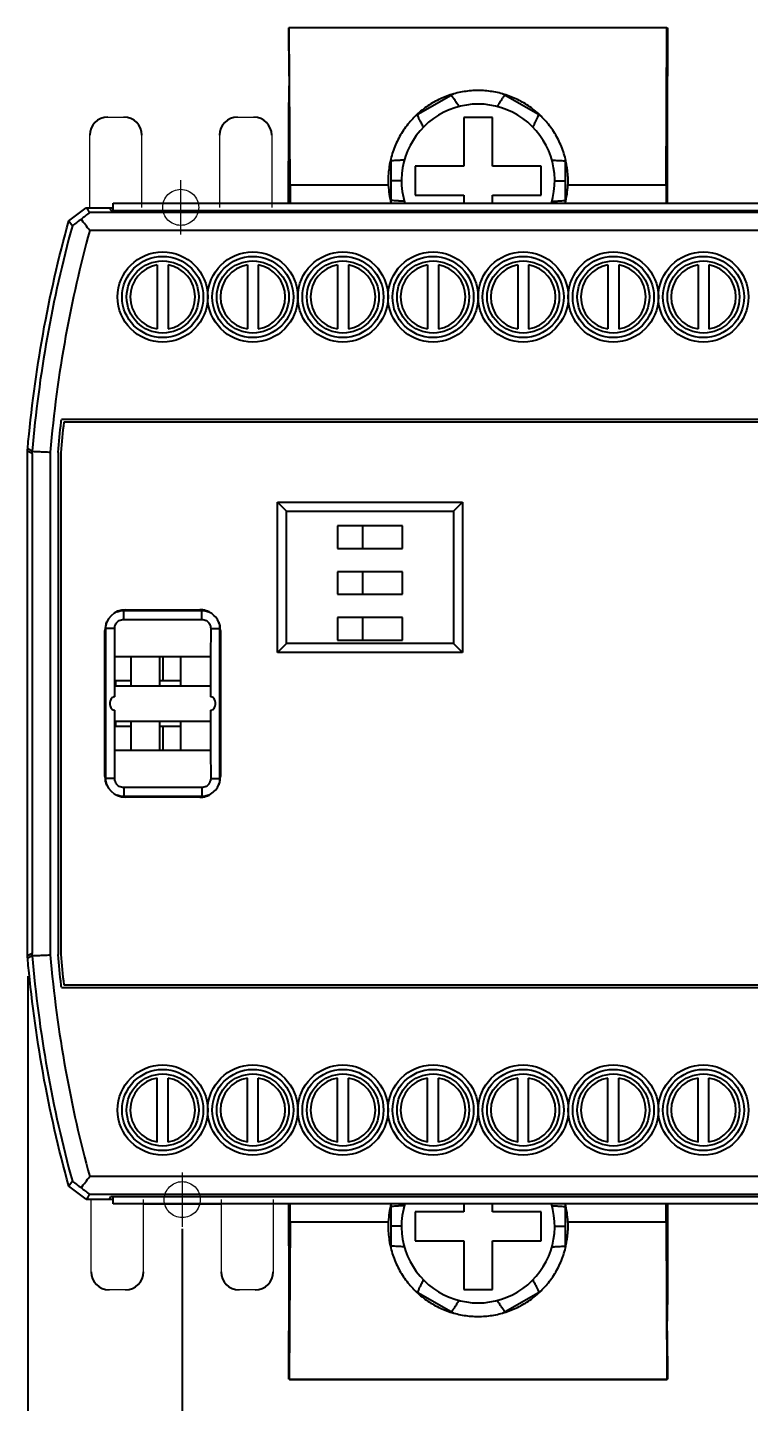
# Model space of a CAD drawing. Header units: millimetres. Extents: x 54 to 1685, y 68 to 1015.
# Drawn here: x 1171.7 to 1211.7, y 661.5 to 737.8 of the extents above; entities that cross this region are included whole.
import ezdxf

# ---------------------------------------------------------------- set-up
doc = ezdxf.new("R2010")
doc.units = ezdxf.units.MM
doc.linetypes.add('ACAD_ISO03W100', pattern=[30, 12, -18])
doc.linetypes.add('DASHED2', pattern=[9.525, 6.35, -3.175])
doc.layers.add('2', color=6, linetype='Continuous')
doc.styles.get("Standard").update_dxf_attribs({"font": 'BareunDotumPro1.ttf'})
doc.dimstyles.new('ISO-25', dxfattribs={"dimtxt": 2.5, "dimasz": 2.5, "dimexe": 1.25, "dimexo": 0.625, "dimtad": 1, "dimtxsty": 'Standard', "dimcen": 2.5, "dimadec": 0, "dimazin": 0, "dimtfac": 1, "dimtmove": 0, "dimatfit": 3, "dimfxl": 0, "dimarcsym": 0})
doc.dimstyles.get("Standard").update_dxf_attribs({"dimtxt": 4, "dimasz": 2, "dimexe": 0.2, "dimexo": 1, "dimgap": 0.09, "dimtad": 0, "dimtoh": 1, "dimdec": 1, "dimzin": 0, "dimdsep": 46, "dimtxsty": 'Standard', "dimcen": -3, "dimadec": 0, "dimazin": 0, "dimtfac": 1, "dimtdec": 1, "dimtofl": 0, "dimtmove": 0, "dimatfit": 3, "dimfxl": 0, "dimtolj": 1, "dimtzin": 0, "dimarcsym": 0})

# ---------------------------------------------------------------- blocks, each defined once
blk = doc.blocks.new('*D22')
at = {"color": 0, "lineweight": -2}
for p, q in [((1281.666, 685.259), (1281.666, 648.185)), ((1171.677, 685.125), (1171.677, 648.185)), ((1173.677, 648.385), (1218.867, 648.385)), ((1279.666, 648.385), (1234.476, 648.385))]:
    blk.add_line(p, q, dxfattribs=at)
at = {"color": 0}
for points in [[(1173.677, 648.718), (1173.677, 648.052), (1171.677, 648.385)], [(1279.666, 648.052), (1279.666, 648.718), (1281.666, 648.385)]]:
    blk.add_solid(points, dxfattribs=at)
at = {"layer": 'Defpoints', "color": 0}
for p in [(1171.677, 686.125), (1281.666, 686.259), (1281.666, 648.385)]:
    blk.add_point(p, dxfattribs=at)
at = {"color": 0, "linetype": 'DASHED2', "insert": (1226.672, 648.385), "char_height": 4, "attachment_point": 5}
blk.add_mtext('\\A1;110.0', dxfattribs=at)
blk = doc.blocks.new('*D36')
at = {"color": 0, "lineweight": -2}
for p, q in [((1180.252, 671.112), (1180.252, 651.879)), ((1273.249, 670.634), (1273.249, 651.879)), ((1182.752, 653.129), (1270.749, 653.129))]:
    blk.add_line(p, q, dxfattribs=at)
at = {"color": 0}
for points in [[(1182.752, 653.546), (1182.752, 652.712), (1180.252, 653.129)], [(1270.749, 652.712), (1270.749, 653.546), (1273.249, 653.129)]]:
    blk.add_solid(points, dxfattribs=at)
at = {"layer": 'Defpoints', "color": 0}
for p in [(1180.252, 671.737), (1273.249, 671.259), (1273.249, 653.129)]:
    blk.add_point(p, dxfattribs=at)
at = {"color": 0, "linetype": 'DASHED2', "insert": (1226.75, 655.004), "char_height": 2.5, "attachment_point": 5}
blk.add_mtext('93', dxfattribs=at)

msp = doc.modelspace()

# ---------------------------------------------------------------- linework, layer by layer
at = {"color": 7, "linetype": 'Continuous'}
for p, q in [((1186.166, 736.459), (1186.167, 737.737)), ((1186.189, 737.744), (1186.167, 737.737)), ((1207.142, 737.744), (1186.189, 737.744)), ((1186.242, 729.012), (1186.189, 737.744)), ((1186.2, 737.759), (1205.269, 737.759)), ((1186.2, 737.744), (1186.2, 737.759)), ((1186.286, 737.744), (1186.286, 737.759)), ((1188.052, 737.744), (1188.052, 737.759)), ((1188.062, 737.759), (1188.062, 737.744)), ((1188.071, 737.744), (1188.071, 737.759)), ((1188.101, 737.759), (1188.101, 737.744)), ((1205.23, 737.759), (1205.23, 737.744)), ((1205.26, 737.759), (1205.261, 737.744)), ((1205.269, 737.744), (1205.269, 737.759)), ((1205.28, 737.759), (1207.132, 737.759)), ((1205.28, 737.759), (1205.28, 737.744)), ((1207.046, 737.759), (1207.046, 737.744)), ((1207.09, 729.012), (1207.142, 737.744)), ((1207.132, 737.744), (1207.132, 737.759)), ((1207.142, 737.744), (1207.165, 737.737)), ((1207.165, 737.737), (1207.165, 736.459)), ((1186.166, 736.459), (1186.217, 728.009)), ((1207.165, 736.459), (1207.115, 728.009)), ((1186.166, 732.715), (1186.178, 734.529)), ((1207.166, 732.715), (1207.154, 734.529)), ((1195.166, 733.993), (1193.316, 732.925)), ((1200.016, 732.925), (1198.166, 733.993)), ((1186.153, 728.009), (1186.166, 732.715)), ((1195.866, 732.759), (1195.866, 730.059)), ((1197.466, 732.759), (1195.866, 732.759)), ((1197.466, 730.059), (1197.466, 732.759)), ((1207.178, 728.009), (1207.166, 732.715)), ((1191.816, 730.327), (1191.816, 728.191)), ((1201.516, 728.191), (1201.516, 730.327)), ((1195.866, 730.059), (1193.166, 730.059)), ((1193.166, 730.059), (1193.166, 728.459)), ((1200.166, 730.059), (1197.466, 730.059)), ((1200.166, 728.459), (1200.166, 730.059)), ((1186.242, 729.012), (1186.242, 728.009)), ((1191.684, 729.012), (1186.242, 729.012)), ((1192.416, 729.259), (1191.816, 729.259)), ((1200.916, 729.259), (1201.516, 729.259)), ((1207.09, 729.012), (1201.648, 729.012)), ((1207.09, 729.012), (1207.09, 728.009)), ((1176.416, 728.009), (1276.916, 728.009)), ((1176.416, 727.601), (1176.416, 728.009)), ((1193.166, 728.459), (1195.866, 728.459)), ((1195.866, 728.459), (1195.866, 728.009)), ((1197.466, 728.459), (1200.166, 728.459)), ((1197.466, 728.009), (1197.466, 728.459)), ((1173.958, 727.027), (1174.922, 727.759)), ((1174.922, 727.759), (1176.416, 727.759)), ((1278.211, 727.498), (1175.121, 727.498)), ((1176.216, 727.759), (1176.291, 727.601)), ((1176.291, 727.601), (1277.041, 727.601)), ((1173.958, 727.027), (1174.156, 726.763)), ((1278.211, 726.498), (1175.121, 726.498)), ((1178.866, 724.584), (1178.866, 721.034)), ((1179.466, 724.584), (1179.466, 721.034)), ((1183.866, 724.584), (1183.866, 721.034)), ((1184.466, 724.584), (1184.466, 721.034)), ((1188.866, 724.584), (1188.866, 721.034)), ((1189.466, 724.584), (1189.466, 721.034)), ((1193.866, 724.584), (1193.866, 721.034)), ((1194.466, 724.584), (1194.466, 721.034)), ((1198.866, 724.584), (1198.866, 721.034)), ((1199.466, 724.584), (1199.466, 721.034)), ((1203.866, 724.584), (1203.866, 721.034)), ((1204.466, 724.584), (1204.466, 721.034)), ((1208.866, 724.584), (1208.866, 721.034)), ((1209.466, 724.584), (1209.466, 721.034)), ((1279.784, 716.009), (1173.548, 716.009)), ((1279.65, 715.859), (1173.682, 715.859)), ((1171.927, 714.123), (1171.666, 714.259)), ((1171.666, 686.259), (1171.666, 714.259)), ((1171.928, 714.257), (1171.677, 714.394)), ((1171.927, 714.123), (1171.928, 714.257)), ((1172.927, 714.205), (1172.927, 686.313)), ((1171.927, 714.123), (1171.927, 686.395)), ((1173.366, 714.187), (1173.366, 686.332)), ((1173.516, 714.18), (1173.516, 686.338)), ((1185.541, 711.434), (1195.791, 711.434)), ((1186.041, 710.934), (1185.541, 711.434)), ((1185.541, 703.084), (1185.541, 711.434)), ((1195.291, 710.934), (1195.791, 711.434)), ((1195.791, 711.434), (1195.791, 703.084)), ((1186.041, 710.934), (1195.291, 710.934)), ((1186.041, 703.584), (1186.041, 710.934)), ((1195.291, 710.934), (1195.291, 703.584)), ((1192.466, 710.109), (1188.866, 710.109)), ((1188.866, 710.109), (1188.866, 708.859)), ((1190.266, 708.859), (1190.266, 710.109)), ((1192.466, 708.859), (1192.466, 710.109)), ((1188.866, 708.859), (1192.466, 708.859)), ((1192.466, 707.569), (1188.866, 707.569)), ((1188.866, 707.569), (1188.866, 706.319)), ((1190.266, 706.319), (1190.266, 707.569)), ((1192.466, 706.319), (1192.466, 707.569)), ((1188.866, 706.319), (1192.466, 706.319)), ((1181.34, 705.433), (1176.992, 705.433)), ((1176.992, 705.433), (1177.003, 705.422)), ((1177.003, 705.422), (1181.329, 705.422)), ((1177.003, 704.922), (1177.003, 705.422)), ((1177.113, 705.462), (1181.219, 705.462)), ((1181.34, 705.433), (1181.329, 705.422)), ((1181.329, 704.922), (1181.329, 705.422)), ((1175.963, 696.207), (1175.963, 704.312)), ((1175.992, 704.433), (1176.003, 704.422)), ((1175.992, 704.433), (1175.992, 696.085)), ((1176.503, 704.422), (1176.003, 704.422)), ((1176.003, 696.096), (1176.003, 704.422)), ((1176.509, 702.859), (1176.503, 704.422)), ((1177.003, 704.922), (1181.329, 704.922)), ((1181.829, 704.422), (1181.822, 702.859)), ((1181.829, 704.422), (1182.329, 704.422)), ((1182.339, 704.433), (1182.329, 704.422)), ((1182.329, 704.422), (1182.329, 696.096)), ((1182.339, 696.085), (1182.339, 704.433)), ((1182.368, 704.312), (1182.368, 696.207)), ((1192.466, 705.029), (1188.866, 705.029)), ((1188.866, 705.029), (1188.866, 703.779)), ((1190.266, 703.779), (1190.266, 705.029)), ((1192.466, 703.779), (1192.466, 705.029)), ((1186.041, 703.584), (1185.541, 703.084)), ((1195.291, 703.584), (1186.041, 703.584)), ((1188.866, 703.779), (1192.466, 703.779)), ((1195.291, 703.584), (1195.791, 703.084)), ((1176.509, 702.859), (1181.822, 702.859)), ((1176.516, 700.634), (1176.516, 702.859)), ((1177.416, 701.234), (1177.416, 702.859)), ((1179.016, 701.234), (1179.016, 702.859)), ((1179.166, 702.859), (1179.166, 701.509)), ((1180.166, 701.234), (1180.166, 702.859)), ((1181.816, 702.859), (1181.816, 700.634)), ((1195.791, 703.084), (1185.541, 703.084)), ((1177.416, 701.509), (1176.566, 701.509)), ((1176.566, 701.234), (1176.566, 701.509)), ((1180.166, 701.509), (1179.016, 701.509)), ((1176.516, 701.234), (1181.816, 701.234)), ((1176.516, 697.659), (1176.516, 699.885)), ((1181.816, 699.885), (1181.816, 697.659)), ((1176.516, 699.284), (1181.816, 699.284)), ((1176.566, 699.009), (1176.566, 699.284)), ((1176.566, 699.009), (1177.416, 699.009)), ((1177.416, 697.659), (1177.416, 699.284)), ((1179.016, 697.659), (1179.016, 699.284)), ((1179.016, 699.009), (1180.166, 699.009)), ((1179.166, 699.009), (1179.166, 697.659)), ((1180.166, 697.659), (1180.166, 699.284)), ((1176.503, 696.096), (1176.509, 697.659)), ((1181.822, 697.659), (1176.509, 697.659)), ((1181.822, 697.659), (1181.829, 696.096)), ((1175.992, 696.085), (1176.003, 696.096)), ((1176.503, 696.096), (1176.003, 696.096)), ((1181.829, 696.096), (1182.329, 696.096)), ((1182.339, 696.085), (1182.329, 696.096)), ((1181.329, 695.596), (1177.003, 695.596)), ((1177.003, 695.596), (1177.003, 695.097)), ((1181.329, 695.596), (1181.329, 695.097)), ((1176.992, 695.086), (1177.003, 695.097)), ((1176.992, 695.086), (1181.34, 695.086)), ((1181.329, 695.097), (1177.003, 695.097)), ((1181.219, 695.057), (1177.113, 695.057)), ((1181.34, 695.086), (1181.329, 695.097)), ((1171.927, 686.395), (1171.666, 686.259)), ((1171.928, 686.262), (1171.677, 686.125)), ((1171.928, 686.262), (1171.927, 686.395)), ((1173.548, 684.509), (1279.784, 684.509)), ((1173.682, 684.659), (1279.65, 684.659)), ((1178.866, 675.934), (1178.866, 679.484)), ((1179.466, 675.934), (1179.466, 679.484)), ((1183.866, 675.934), (1183.866, 679.484)), ((1184.466, 675.934), (1184.466, 679.484)), ((1188.866, 675.934), (1188.866, 679.484)), ((1189.466, 675.934), (1189.466, 679.484)), ((1193.866, 675.934), (1193.866, 679.484)), ((1194.466, 675.934), (1194.466, 679.484)), ((1198.866, 675.934), (1198.866, 679.484)), ((1199.466, 675.934), (1199.466, 679.484)), ((1203.866, 675.934), (1203.866, 679.484)), ((1204.466, 675.934), (1204.466, 679.484)), ((1208.866, 675.934), (1208.866, 679.484)), ((1209.466, 675.934), (1209.466, 679.484)), ((1278.211, 674.02), (1175.121, 674.02)), ((1174.156, 673.756), (1173.958, 673.492)), ((1174.922, 672.759), (1173.958, 673.492)), ((1174.922, 672.759), (1176.416, 672.759)), ((1278.211, 673.02), (1175.121, 673.02)), ((1176.216, 672.759), (1176.291, 672.918)), ((1176.291, 672.918), (1277.041, 672.918)), ((1176.416, 672.509), (1176.416, 672.918)), ((1276.916, 672.509), (1176.416, 672.509)), ((1186.153, 672.509), (1186.166, 667.803)), ((1186.166, 664.059), (1186.217, 672.509)), ((1186.242, 671.506), (1186.242, 672.509)), ((1191.816, 672.327), (1191.816, 670.191)), ((1195.866, 672.509), (1195.866, 672.059)), ((1197.466, 672.059), (1197.466, 672.509)), ((1201.516, 670.191), (1201.516, 672.327)), ((1207.09, 671.506), (1207.09, 672.509)), ((1207.165, 664.059), (1207.115, 672.509)), ((1207.178, 672.509), (1207.166, 667.803)), ((1195.866, 672.059), (1193.166, 672.059)), ((1193.166, 672.059), (1193.166, 670.459)), ((1200.166, 672.059), (1197.466, 672.059)), ((1200.166, 670.459), (1200.166, 672.059)), ((1186.242, 671.506), (1186.189, 662.775)), ((1186.242, 671.506), (1191.684, 671.506)), ((1192.416, 671.259), (1191.816, 671.259)), ((1200.916, 671.259), (1201.516, 671.259)), ((1201.648, 671.506), (1207.09, 671.506)), ((1207.09, 671.506), (1207.142, 662.775)), ((1193.166, 670.459), (1195.866, 670.459)), ((1195.866, 670.459), (1195.866, 667.759)), ((1197.466, 670.459), (1200.166, 670.459)), ((1197.466, 667.759), (1197.466, 670.459)), ((1186.166, 667.803), (1186.178, 665.989)), ((1195.866, 667.759), (1197.466, 667.759)), ((1207.166, 667.803), (1207.154, 665.989)), ((1193.316, 667.593), (1195.166, 666.525)), ((1198.166, 666.525), (1200.016, 667.593)), ((1186.167, 662.782), (1186.166, 664.059)), ((1207.165, 664.059), (1207.165, 662.782)), ((1186.189, 662.775), (1186.167, 662.782)), ((1186.189, 662.775), (1207.142, 662.775)), ((1186.2, 662.775), (1186.2, 662.759)), ((1186.2, 662.759), (1188.052, 662.759)), ((1186.286, 662.759), (1186.286, 662.775)), ((1188.052, 662.759), (1188.052, 662.775)), ((1188.062, 662.775), (1188.062, 662.759)), ((1188.062, 662.759), (1207.132, 662.759)), ((1188.071, 662.759), (1188.071, 662.775)), ((1188.101, 662.759), (1188.101, 662.775)), ((1205.23, 662.759), (1205.23, 662.775)), ((1205.261, 662.775), (1205.26, 662.759)), ((1205.269, 662.759), (1205.269, 662.775)), ((1205.28, 662.775), (1205.28, 662.759)), ((1207.046, 662.775), (1207.046, 662.759)), ((1207.132, 662.775), (1207.132, 662.759)), ((1207.142, 662.775), (1207.165, 662.782))]:
    msp.add_line(p, q, dxfattribs=at)
msp.add_line((1178.102, 672.509), (1182.402, 672.509))
for centre, radius in [((1179.166, 722.809), 2.5), ((1179.166, 722.809), 2.25), ((1184.166, 722.809), 2.5), ((1184.166, 722.809), 2.25), ((1189.166, 722.809), 2.5), ((1189.166, 722.809), 2.25), ((1194.166, 722.809), 2.5), ((1194.166, 722.809), 2.25), ((1199.166, 722.809), 2.5), ((1199.166, 722.809), 2.25), ((1204.166, 722.809), 2.5), ((1204.166, 722.809), 2.25), ((1209.166, 722.809), 2.5), ((1209.166, 722.809), 2.25), ((1179.166, 722.809), 2), ((1184.166, 722.809), 2), ((1189.166, 722.809), 2), ((1194.166, 722.809), 2), ((1199.166, 722.809), 2), ((1204.166, 722.809), 2), ((1209.166, 722.809), 2), ((1179.166, 677.709), 2.5), ((1179.166, 677.709), 2.25), ((1184.166, 677.709), 2.5), ((1184.166, 677.709), 2.25), ((1189.166, 677.709), 2.5), ((1189.166, 677.709), 2.25), ((1194.166, 677.709), 2.5), ((1194.166, 677.709), 2.25), ((1199.166, 677.709), 2.5), ((1199.166, 677.709), 2.25), ((1204.166, 677.709), 2.5), ((1204.166, 677.709), 2.25), ((1209.166, 677.709), 2.5), ((1209.166, 677.709), 2.25), ((1179.166, 677.709), 2), ((1184.166, 677.709), 2), ((1189.166, 677.709), 2), ((1194.166, 677.709), 2), ((1199.166, 677.709), 2), ((1204.166, 677.709), 2), ((1209.166, 677.709), 2)]:
    msp.add_circle(centre, radius, dxfattribs=at)
for centre, radius, start, end in [((1196.666, 731.395), 3, 117.0921, 120), ((1196.666, 731.395), 3, 60, 62.90654), ((1196.666, 729.259), 4.25, 342.85574, 197.14426), ((1176.116, 731.782), 1, 90, 180), ((1177.016, 731.782), 1, 0, 90), ((1183.316, 731.782), 1, 90, 180), ((1184.216, 731.782), 1, 0, 90), ((1194.816, 730.327), 3, 120, 122.88139), ((1198.516, 730.327), 3, 57.11814, 60), ((1194.816, 730.327), 3, 178.7008, 180), ((1198.516, 730.327), 3, 0, 1.29858), ((1196.666, 729.259), 4.988, 182.83836, 194.55095), ((1196.666, 729.259), 4.988, 345.44905, 357.16164), ((1194.816, 728.191), 3, 180, 181.49895), ((1198.516, 728.191), 3, 358.50045, 0), ((1179.166, 722.809), 1.8, 99.59407, 260.40593), ((1179.166, 722.809), 1.8, 279.59407, 80.40593), ((1184.166, 722.809), 1.8, 99.59407, 260.40593), ((1184.166, 722.809), 1.8, 279.59407, 80.40593), ((1189.166, 722.809), 1.8, 99.59407, 260.40593), ((1189.166, 722.809), 1.8, 279.59407, 80.40593), ((1194.166, 722.809), 1.8, 99.59407, 260.40593), ((1194.166, 722.809), 1.8, 279.59407, 80.40593), ((1199.166, 722.809), 1.8, 99.59407, 260.40593), ((1199.166, 722.809), 1.8, 279.59407, 80.40593), ((1204.166, 722.809), 1.8, 99.59407, 260.40593), ((1204.166, 722.809), 1.8, 279.59407, 80.40593), ((1209.166, 722.809), 1.8, 99.59407, 260.40593), ((1209.166, 722.809), 1.8, 279.59407, 80.40593), ((1177.113, 704.312), 1.15, 90, 180), ((1177.113, 696.207), 1.15, 180, 270), ((1179.166, 677.709), 1.8, 99.59407, 260.40593), ((1179.166, 677.709), 1.8, 279.59407, 80.40593), ((1184.166, 677.709), 1.8, 99.59407, 260.40593), ((1184.166, 677.709), 1.8, 279.59407, 80.40593), ((1189.166, 677.709), 1.8, 99.59407, 260.40593), ((1189.166, 677.709), 1.8, 279.59407, 80.40593), ((1194.166, 677.709), 1.8, 99.59407, 260.40593), ((1194.166, 677.709), 1.8, 279.59407, 80.40593), ((1199.166, 677.709), 1.8, 99.59407, 260.40593), ((1199.166, 677.709), 1.8, 279.59407, 80.40593), ((1204.166, 677.709), 1.8, 99.59407, 260.40593), ((1204.166, 677.709), 1.8, 279.59407, 80.40593), ((1209.166, 677.709), 1.8, 99.59407, 260.40593), ((1209.166, 677.709), 1.8, 279.59407, 80.40593), ((1196.666, 671.259), 4.988, 165.44905, 177.16164), ((1194.816, 672.327), 3, 178.50045, 180), ((1196.666, 671.259), 4.25, 162.85574, 17.14426), ((1196.666, 671.259), 4.988, 2.83836, 14.55095), ((1198.516, 672.327), 3, 0, 1.49895), ((1194.816, 670.191), 3, 180, 181.29858), ((1198.516, 670.191), 3, 358.7008, 0), ((1176.202, 668.737), 1, 180, 270), ((1177.102, 668.737), 1, 270, 0), ((1183.402, 668.737), 1, 180, 270), ((1184.302, 668.737), 1, 270, 0), ((1194.816, 670.191), 3, 237.11814, 240), ((1198.516, 670.191), 3, 300, 302.88139), ((1196.666, 669.123), 3, 240, 242.90654), ((1196.666, 669.123), 3, 297.0921, 300)]:
    msp.add_arc(centre, radius, start, end, dxfattribs=at)
for points, knots in [([(1196.666, 734.263), (1196.405, 734.263), (1195.881, 734.222), (1195.114, 734.038), (1194.38, 733.733), (1193.699, 733.312), (1193.088, 732.783), (1192.565, 732.155), (1192.148, 731.444), (1191.851, 730.668), (1191.686, 729.849), (1191.669, 729.29), (1191.684, 729.012)], [0, 0, 0, 0, 0.782456, 1.568205, 2.358543, 3.155402, 3.960285, 4.773678, 5.59516, 6.422966, 7.255029, 8.090033, 8.090033, 8.090033, 8.090033]), ([(1201.648, 729.012), (1201.663, 729.29), (1201.645, 729.849), (1201.48, 730.668), (1201.184, 731.444), (1200.767, 732.155), (1200.244, 732.783), (1199.633, 733.312), (1198.951, 733.733), (1198.218, 734.038), (1197.45, 734.222), (1196.927, 734.263), (1196.666, 734.263)], [0, 0, 0, 0, 0.835004, 1.667068, 2.494873, 3.316355, 4.129748, 4.934632, 5.731491, 6.521829, 7.307578, 8.090033, 8.090033, 8.090033, 8.090033]), ([(1195.602, 733.374), (1195.56, 733.444), (1195.48, 733.575), (1195.369, 733.744), (1195.275, 733.884), (1195.219, 733.947), (1195.177, 734), (1195.166, 733.993)], [0, 0, 0, 0, 0.2450141, 0.4560949, 0.6187436, 0.7220894, 0.7614113, 0.7614113, 0.7614113, 0.7614113]), ([(1197.73, 733.374), (1197.772, 733.444), (1197.852, 733.575), (1197.962, 733.744), (1198.056, 733.884), (1198.112, 733.947), (1198.154, 734), (1198.166, 733.993)], [0, 0, 0, 0, 0.2450028, 0.4560784, 0.6187295, 0.7220858, 0.7614231, 0.7614231, 0.7614231, 0.7614231]), ([(1193.634, 732.238), (1193.595, 732.309), (1193.522, 732.444), (1193.43, 732.624), (1193.356, 732.776), (1193.33, 732.856), (1193.305, 732.919), (1193.316, 732.925)], [0, 0, 0, 0, 0.2450027, 0.4560782, 0.6187292, 0.7220854, 0.7614223, 0.7614223, 0.7614223, 0.7614223]), ([(1199.697, 732.238), (1199.737, 732.309), (1199.81, 732.444), (1199.902, 732.624), (1199.976, 732.776), (1200.002, 732.856), (1200.027, 732.919), (1200.016, 732.925)], [0, 0, 0, 0, 0.245014, 0.4560947, 0.6187433, 0.722089, 0.7614107, 0.7614107, 0.7614107, 0.7614107]), ([(1192.57, 730.395), (1192.489, 730.394), (1192.336, 730.39), (1192.134, 730.379), (1191.965, 730.367), (1191.883, 730.35), (1191.816, 730.34), (1191.816, 730.327)], [0, 0, 0, 0, 0.2450115, 0.4560913, 0.618741, 0.72209, 0.7614164, 0.7614164, 0.7614164, 0.7614164]), ([(1200.761, 730.395), (1200.843, 730.394), (1200.996, 730.39), (1201.198, 730.379), (1201.366, 730.367), (1201.449, 730.35), (1201.516, 730.34), (1201.516, 730.327)], [0, 0, 0, 0, 0.2450029, 0.4560786, 0.6187298, 0.7220862, 0.7614235, 0.7614235, 0.7614235, 0.7614235]), ([(1192.57, 728.123), (1192.489, 728.125), (1192.336, 728.129), (1192.134, 728.14), (1191.965, 728.151), (1191.883, 728.168), (1191.816, 728.178), (1191.816, 728.191)], [0, 0, 0, 0, 0.2450029, 0.4560786, 0.6187298, 0.7220862, 0.7614235, 0.7614235, 0.7614235, 0.7614235]), ([(1200.761, 728.123), (1200.843, 728.125), (1200.996, 728.129), (1201.198, 728.14), (1201.366, 728.151), (1201.449, 728.168), (1201.516, 728.178), (1201.516, 728.191)], [0, 0, 0, 0, 0.2450115, 0.4560913, 0.618741, 0.72209, 0.7614164, 0.7614164, 0.7614164, 0.7614164]), ([(1175.121, 727.498), (1175.041, 727.436), (1174.883, 727.311), (1174.724, 727.187), (1174.645, 727.124)], [0, 0, 0, 0, 0.3026622, 0.6052768, 0.6052768, 0.6052768, 0.6052768]), ([(1174.922, 727.759), (1174.944, 727.73), (1174.988, 727.672), (1175.054, 727.585), (1175.099, 727.527), (1175.121, 727.498)], [0, 0, 0, 0, 0.1093132, 0.2187132, 0.3282, 0.3282, 0.3282, 0.3282]), ([(1175.12, 726.498), (1174.588, 724.558), (1173.664, 720.489), (1173.111, 716.352), (1172.927, 714.205)], [0, 0, 0, 0, 6.036125, 12.500201, 12.500201, 12.500201, 12.500201]), ([(1174.645, 727.124), (1174.564, 727.064), (1174.401, 726.944), (1174.238, 726.823), (1174.156, 726.763)], [0, 0, 0, 0, 0.3028473, 0.6075964, 0.6075964, 0.6075964, 0.6075964]), ([(1175.121, 726.498), (1175.041, 726.602), (1174.882, 726.811), (1174.724, 727.02), (1174.645, 727.124)], [0, 0, 0, 0, 0.3922912, 0.7863463, 0.7863463, 0.7863463, 0.7863463]), ([(1171.666, 714.259), (1171.668, 714.282), (1171.672, 714.327), (1171.675, 714.371), (1171.677, 714.394)], [0, 0, 0, 0, 0.0675553, 0.1351106, 0.1351106, 0.1351106, 0.1351106]), ([(1171.928, 714.248), (1172.039, 714.243), (1172.261, 714.233), (1172.594, 714.219), (1172.816, 714.21), (1172.927, 714.205)], [0, 0, 0, 0, 0.333845, 0.667181, 1, 1, 1, 1]), ([(1176.633, 705.351), (1176.669, 705.365), (1176.789, 705.405), (1176.916, 705.422), (1177.003, 705.422)], [0, 0, 0, 0, 0.1176053, 0.3784667, 0.3784667, 0.3784667, 0.3784667]), ([(1182.368, 704.312), (1182.368, 704.432), (1182.33, 704.673), (1182.164, 704.999), (1181.905, 705.258), (1181.58, 705.424), (1181.338, 705.462), (1181.219, 705.462)], [0, 0, 0, 0, 0.359722, 0.719476, 1.079032, 1.438786, 1.798509, 1.798509, 1.798509, 1.798509]), ([(1181.329, 705.422), (1181.416, 705.422), (1181.544, 705.405), (1181.664, 705.365), (1181.701, 705.35)], [0, 0, 0, 0, 0.2614197, 0.3805197, 0.3805197, 0.3805197, 0.3805197]), ([(1176.003, 704.422), (1176.003, 704.509), (1176.02, 704.636), (1176.06, 704.756), (1176.074, 704.793)], [0, 0, 0, 0, 0.2614197, 0.3784487, 0.3784487, 0.3784487, 0.3784487]), ([(1176.503, 704.422), (1176.503, 704.466), (1176.514, 704.553), (1176.565, 704.675), (1176.645, 704.78), (1176.75, 704.86), (1176.872, 704.911), (1176.959, 704.922), (1177.003, 704.922)], [0, 0, 0, 0, 0.1308637, 0.26113, 0.3913896, 0.5217695, 0.6523961, 0.7829046, 0.7829046, 0.7829046, 0.7829046]), ([(1181.329, 704.922), (1181.373, 704.922), (1181.46, 704.911), (1181.582, 704.86), (1181.686, 704.78), (1181.767, 704.675), (1181.817, 704.553), (1181.829, 704.466), (1181.829, 704.422)], [0, 0, 0, 0, 0.1308637, 0.26113, 0.3913896, 0.5217695, 0.6523961, 0.7829046, 0.7829046, 0.7829046, 0.7829046]), ([(1182.257, 704.794), (1182.271, 704.757), (1182.312, 704.637), (1182.329, 704.509), (1182.329, 704.422)], [0, 0, 0, 0, 0.1196322, 0.3804936, 0.3804936, 0.3804936, 0.3804936]), ([(1176.516, 700.634), (1176.487, 700.636), (1176.425, 700.626), (1176.344, 700.573), (1176.283, 700.488), (1176.247, 700.38), (1176.24, 700.3), (1176.24, 700.259)], [0, 0, 0, 0, 0.0879604, 0.1811528, 0.2828321, 0.3962028, 0.5194764, 0.5194764, 0.5194764, 0.5194764]), ([(1182.092, 700.259), (1182.092, 700.3), (1182.084, 700.378), (1182.049, 700.485), (1181.991, 700.57), (1181.91, 700.625), (1181.847, 700.636), (1181.816, 700.634)], [0, 0, 0, 0, 0.1222033, 0.2339631, 0.3341445, 0.4266406, 0.5194433, 0.5194433, 0.5194433, 0.5194433]), ([(1176.24, 700.259), (1176.24, 700.217), (1176.248, 700.137), (1176.284, 700.029), (1176.344, 699.945), (1176.424, 699.893), (1176.486, 699.883), (1176.516, 699.885)], [0, 0, 0, 0, 0.126677, 0.2386621, 0.3386932, 0.4295762, 0.5194842, 0.5194842, 0.5194842, 0.5194842]), ([(1181.816, 699.885), (1181.845, 699.883), (1181.906, 699.892), (1181.988, 699.945), (1182.048, 700.03), (1182.084, 700.138), (1182.092, 700.218), (1182.092, 700.259)], [0, 0, 0, 0, 0.0872061, 0.1806188, 0.2824539, 0.3947938, 0.5194813, 0.5194813, 0.5194813, 0.5194813]), ([(1176.074, 695.726), (1176.06, 695.762), (1176.02, 695.882), (1176.003, 696.009), (1176.003, 696.096)], [0, 0, 0, 0, 0.1176053, 0.3784667, 0.3784667, 0.3784667, 0.3784667]), ([(1177.003, 695.596), (1176.959, 695.596), (1176.872, 695.608), (1176.75, 695.658), (1176.645, 695.739), (1176.565, 695.843), (1176.514, 695.965), (1176.503, 696.053), (1176.503, 696.096)], [0, 0, 0, 0, 0.1308637, 0.26113, 0.3913896, 0.5217695, 0.6523961, 0.7829046, 0.7829046, 0.7829046, 0.7829046]), ([(1181.219, 695.057), (1181.338, 695.057), (1181.58, 695.095), (1181.905, 695.261), (1182.164, 695.52), (1182.33, 695.845), (1182.368, 696.087), (1182.368, 696.207)], [0, 0, 0, 0, 0.359722, 0.719476, 1.079032, 1.438786, 1.798509, 1.798509, 1.798509, 1.798509]), ([(1181.829, 696.096), (1181.829, 696.053), (1181.817, 695.965), (1181.767, 695.843), (1181.686, 695.739), (1181.582, 695.658), (1181.46, 695.608), (1181.372, 695.596), (1181.329, 695.596)], [0, 0, 0, 0, 0.1308637, 0.26113, 0.3913896, 0.5217695, 0.6523961, 0.7829046, 0.7829046, 0.7829046, 0.7829046]), ([(1182.329, 696.096), (1182.329, 696.009), (1182.312, 695.881), (1182.271, 695.761), (1182.257, 695.724)], [0, 0, 0, 0, 0.2614197, 0.3805197, 0.3805197, 0.3805197, 0.3805197]), ([(1177.003, 695.097), (1176.916, 695.097), (1176.789, 695.113), (1176.669, 695.153), (1176.633, 695.168)], [0, 0, 0, 0, 0.2614197, 0.3784487, 0.3784487, 0.3784487, 0.3784487]), ([(1181.701, 695.168), (1181.664, 695.154), (1181.544, 695.113), (1181.416, 695.097), (1181.329, 695.097)], [0, 0, 0, 0, 0.1196322, 0.3804936, 0.3804936, 0.3804936, 0.3804936]), ([(1171.677, 686.125), (1171.675, 686.147), (1171.672, 686.192), (1171.668, 686.237), (1171.666, 686.259)], [0, 0, 0, 0, 0.0675553, 0.1351106, 0.1351106, 0.1351106, 0.1351106]), ([(1171.927, 686.271), (1172.038, 686.276), (1172.261, 686.285), (1172.594, 686.3), (1172.816, 686.308), (1172.927, 686.313)], [0, 0, 0, 0, 0.334588, 0.667924, 1.000762, 1.000762, 1.000762, 1.000762]), ([(1172.927, 686.313), (1173.11, 684.178), (1173.662, 680.041), (1174.585, 675.972), (1175.12, 674.02)], [0, 0, 0, 0, 6.428973, 12.500221, 12.500221, 12.500221, 12.500221]), ([(1174.645, 673.394), (1174.724, 673.499), (1174.882, 673.708), (1175.041, 673.916), (1175.121, 674.02)], [0, 0, 0, 0, 0.3940557, 0.7863459, 0.7863459, 0.7863459, 0.7863459]), ([(1174.156, 673.756), (1174.238, 673.695), (1174.401, 673.575), (1174.564, 673.454), (1174.645, 673.394)], [0, 0, 0, 0, 0.3048442, 0.607571, 0.607571, 0.607571, 0.607571]), ([(1174.645, 673.394), (1174.724, 673.332), (1174.883, 673.207), (1175.041, 673.083), (1175.121, 673.02)], [0, 0, 0, 0, 0.302627, 0.6053021, 0.6053021, 0.6053021, 0.6053021]), ([(1175.121, 673.02), (1175.099, 672.991), (1175.054, 672.933), (1174.988, 672.846), (1174.944, 672.788), (1174.922, 672.759)], [0, 0, 0, 0, 0.1094868, 0.2188868, 0.3282, 0.3282, 0.3282, 0.3282]), ([(1192.57, 672.395), (1192.489, 672.394), (1192.336, 672.39), (1192.134, 672.379), (1191.965, 672.367), (1191.883, 672.35), (1191.816, 672.34), (1191.816, 672.327)], [0, 0, 0, 0, 0.2450115, 0.4560913, 0.618741, 0.72209, 0.7614164, 0.7614164, 0.7614164, 0.7614164]), ([(1200.761, 672.395), (1200.843, 672.394), (1200.996, 672.39), (1201.198, 672.379), (1201.366, 672.367), (1201.449, 672.35), (1201.516, 672.34), (1201.516, 672.327)], [0, 0, 0, 0, 0.2450029, 0.4560786, 0.6187298, 0.7220862, 0.7614235, 0.7614235, 0.7614235, 0.7614235]), ([(1191.684, 671.506), (1191.669, 671.228), (1191.686, 670.67), (1191.851, 669.851), (1192.148, 669.075), (1192.565, 668.363), (1193.088, 667.736), (1193.699, 667.206), (1194.38, 666.786), (1195.114, 666.481), (1195.881, 666.296), (1196.405, 666.255), (1196.666, 666.255)], [0, 0, 0, 0, 0.835004, 1.667068, 2.494873, 3.316355, 4.129748, 4.934632, 5.731491, 6.521829, 7.307578, 8.090033, 8.090033, 8.090033, 8.090033]), ([(1196.666, 666.255), (1196.927, 666.255), (1197.45, 666.296), (1198.218, 666.481), (1198.951, 666.786), (1199.633, 667.206), (1200.244, 667.736), (1200.767, 668.363), (1201.184, 669.075), (1201.48, 669.851), (1201.645, 670.67), (1201.663, 671.228), (1201.648, 671.506)], [0, 0, 0, 0, 0.782456, 1.568205, 2.358543, 3.155402, 3.960285, 4.773678, 5.59516, 6.422966, 7.255029, 8.090033, 8.090033, 8.090033, 8.090033]), ([(1192.57, 670.123), (1192.489, 670.125), (1192.336, 670.129), (1192.134, 670.14), (1191.965, 670.151), (1191.883, 670.168), (1191.816, 670.178), (1191.816, 670.191)], [0, 0, 0, 0, 0.2450029, 0.4560786, 0.6187298, 0.7220862, 0.7614235, 0.7614235, 0.7614235, 0.7614235]), ([(1200.761, 670.123), (1200.843, 670.125), (1200.996, 670.129), (1201.198, 670.14), (1201.366, 670.151), (1201.449, 670.168), (1201.516, 670.178), (1201.516, 670.191)], [0, 0, 0, 0, 0.2450115, 0.4560913, 0.618741, 0.72209, 0.7614164, 0.7614164, 0.7614164, 0.7614164]), ([(1193.634, 668.281), (1193.595, 668.209), (1193.522, 668.075), (1193.43, 667.894), (1193.356, 667.743), (1193.33, 667.663), (1193.305, 667.6), (1193.316, 667.593)], [0, 0, 0, 0, 0.245014, 0.4560947, 0.6187433, 0.722089, 0.7614107, 0.7614107, 0.7614107, 0.7614107]), ([(1199.697, 668.281), (1199.737, 668.209), (1199.81, 668.075), (1199.902, 667.894), (1199.976, 667.743), (1200.002, 667.663), (1200.027, 667.6), (1200.016, 667.593)], [0, 0, 0, 0, 0.2450027, 0.4560782, 0.6187292, 0.7220854, 0.7614223, 0.7614223, 0.7614223, 0.7614223]), ([(1195.602, 667.145), (1195.56, 667.075), (1195.48, 666.944), (1195.369, 666.775), (1195.275, 666.635), (1195.219, 666.572), (1195.177, 666.519), (1195.166, 666.525)], [0, 0, 0, 0, 0.2450028, 0.4560784, 0.6187295, 0.7220858, 0.7614231, 0.7614231, 0.7614231, 0.7614231]), ([(1197.73, 667.145), (1197.772, 667.075), (1197.852, 666.944), (1197.962, 666.774), (1198.056, 666.635), (1198.112, 666.572), (1198.154, 666.519), (1198.166, 666.525)], [0, 0, 0, 0, 0.2450141, 0.4560949, 0.6187436, 0.7220894, 0.7614113, 0.7614113, 0.7614113, 0.7614113])]:
    msp.add_open_spline(points, degree=3, knots=knots, dxfattribs=at)
for points in [[(1171.677, 714.394), (1172.048, 718.657), (1172.815, 722.903), (1173.958, 727.027)], [(1174.156, 726.763), (1173.037, 722.679), (1172.288, 718.476), (1171.928, 714.257)], [(1173.366, 714.187), (1173.414, 714.75), (1173.47, 715.313), (1173.533, 715.876)], [(1173.682, 715.859), (1173.619, 715.3), (1173.564, 714.741), (1173.516, 714.18)], [(1173.533, 715.876), (1173.538, 715.92), (1173.543, 715.965), (1173.548, 716.009)], [(1176.729, 705.398), (1176.814, 705.421), (1176.904, 705.433), (1176.992, 705.433)], [(1182.304, 704.696), (1182.327, 704.611), (1182.339, 704.522), (1182.339, 704.433)], [(1176.027, 695.823), (1176.004, 695.908), (1175.992, 695.997), (1175.992, 696.085)], [(1181.603, 695.121), (1181.517, 695.098), (1181.428, 695.086), (1181.34, 695.086)], [(1173.958, 673.492), (1172.815, 677.615), (1172.048, 681.862), (1171.677, 686.125)], [(1171.928, 686.262), (1172.288, 682.043), (1173.037, 677.84), (1174.156, 673.756)], [(1173.533, 684.643), (1173.47, 685.205), (1173.414, 685.768), (1173.366, 686.332)], [(1173.516, 686.338), (1173.564, 685.778), (1173.619, 685.218), (1173.682, 684.659)], [(1173.548, 684.509), (1173.543, 684.554), (1173.538, 684.598), (1173.533, 684.643)]]:
    msp.add_open_spline(points, degree=3, dxfattribs=at)
at = {"layer": '2', "linetype": 'ACAD_ISO03W100', "lineweight": 5}
for p, q in [((1176.116, 732.782), (1177.016, 732.782)), ((1183.316, 732.782), (1184.216, 732.782)), ((1175.116, 727.782), (1175.116, 731.782)), ((1178.016, 727.782), (1178.016, 731.782)), ((1182.316, 731.782), (1182.316, 727.782)), ((1185.216, 731.782), (1185.216, 727.782)), ((1180.166, 726.282), (1180.166, 729.282)), ((1180.252, 674.237), (1180.252, 671.237)), ((1175.202, 668.737), (1175.202, 672.737)), ((1178.102, 668.737), (1178.102, 672.737)), ((1182.402, 672.737), (1182.402, 668.737)), ((1185.302, 672.737), (1185.302, 668.737)), ((1177.102, 667.737), (1176.202, 667.737)), ((1184.302, 667.737), (1183.402, 667.737))]:
    msp.add_line(p, q, dxfattribs=at)
for centre in [(1180.166, 727.782), (1180.252, 672.737)]:
    msp.add_circle(centre, 1, dxfattribs=at)

# ---------------------------------------------------------------- dimensions: what is measured, and where the dimension line sits
dim = msp.add_linear_dim(base=(1281.666, 648.385), p1=(1171.677, 686.125), p2=(1281.666, 686.259), dimstyle='Standard')
dim.commit()
dim.dimension.update_dxf_attribs({"geometry": '*D22', "text_midpoint": (1226.672, 648.385)})
dim = msp.add_linear_dim(base=(1273.249, 653.129), p1=(1180.252, 671.737), p2=(1273.249, 671.259), dimstyle='ISO-25', override={"dimfxl": 3})
dim.commit()
dim.dimension.update_dxf_attribs({"geometry": '*D36', "text_midpoint": (1226.75, 655.004)})

doc.saveas('drawing.dxf')
